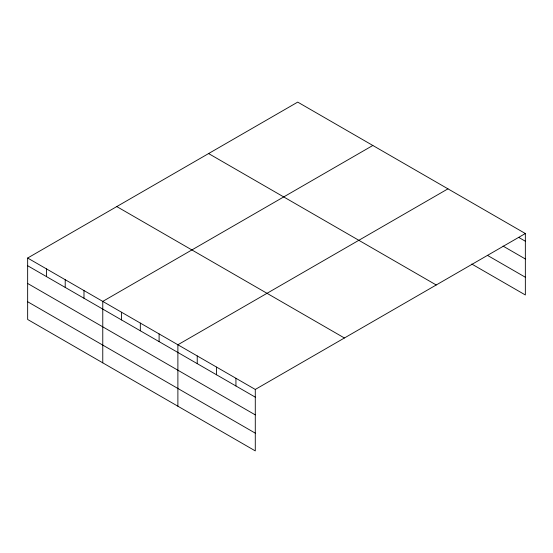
<?xml version="1.0" encoding="UTF-8"?>
<svg xmlns="http://www.w3.org/2000/svg" width="553" height="553" viewBox="0 0 553 553"><rect width="100%" height="100%" fill="white"/><g stroke="black" fill="none" stroke-linecap="round" stroke-linejoin="round"><path stroke-width="0.83" d="M255.286 414.888L255.286 389.45L27.65 258.03L27.65 319.475L255.286 450.895L255.286 414.888L27.65 283.468M471.771 264.037L525.35 294.97L525.35 233.525L297.714 102.105L27.65 258.03M372.833 145.474L102.768 301.399L102.768 362.844M447.958 188.843L177.886 344.768L177.886 406.213M255.286 389.45L525.35 233.525M518.652 237.368L525.35 241.232M503.023 246.078L525.35 258.97M487.393 255.327L525.35 277.24M208.592 153.561L436.227 284.982M116.773 206.573L344.408 337.994M27.65 265.73L255.286 397.158M27.65 301.738L255.286 433.158M235.937 378.28L235.937 385.987M216.582 367.109L216.582 374.816M197.234 355.938L197.234 363.646M159.105 333.922L159.105 341.63M140.331 323.083L140.331 330.791M121.549 312.238L121.549 319.945M83.987 290.553L83.987 298.261M65.213 279.714L65.213 287.415M46.431 268.869L46.431 276.576"/></g></svg>
